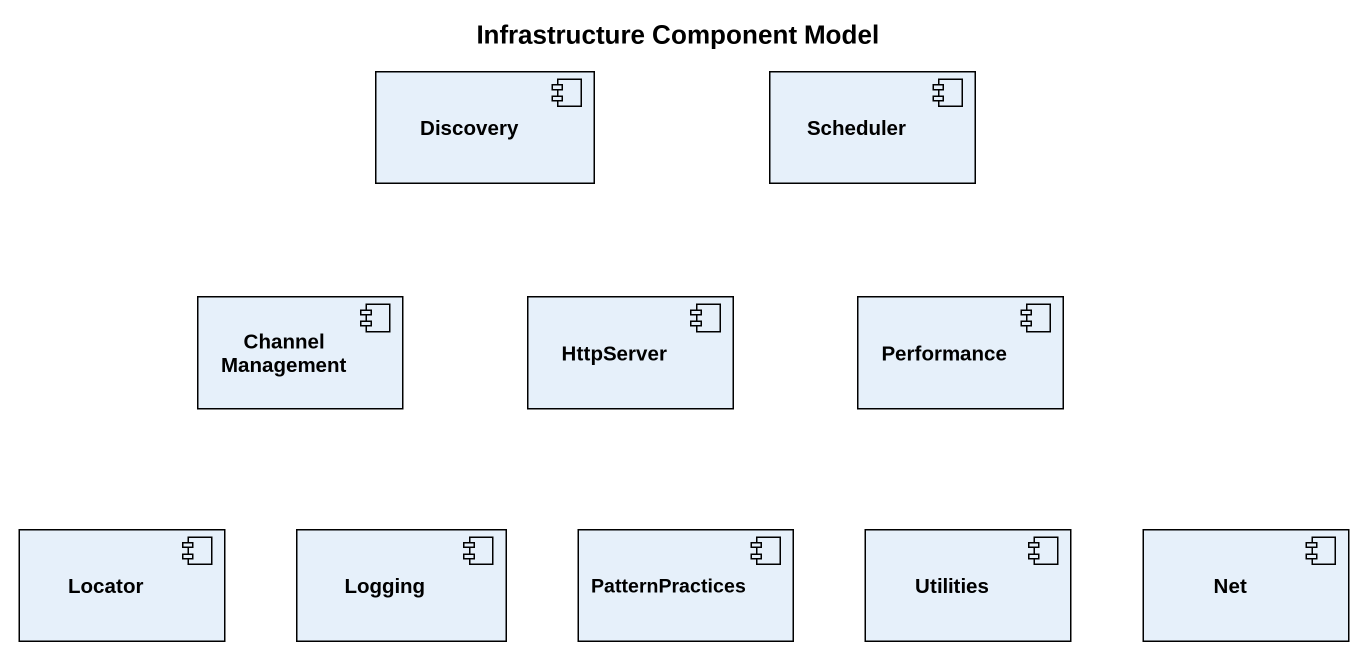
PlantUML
@startuml
title Infrastructure Component Model
component Discovery
component Scheduler
component ChannelManagement
component HttpServer
component Performance
component Locator
component Logging
component PatternPractices
component Utilities
component Net
@enduml
